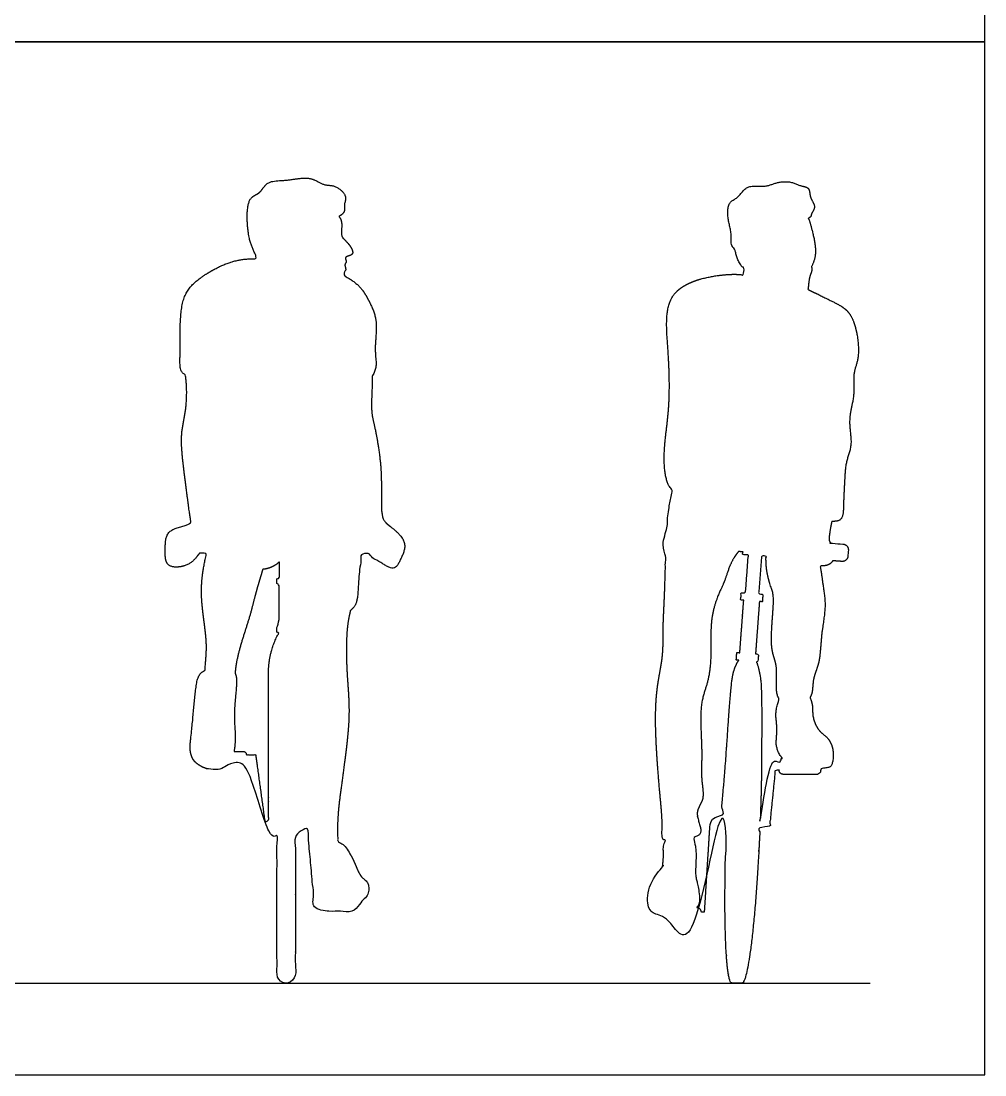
# Model space of a CAD drawing. Header units: millimetres. Extents: x 122.9 to 141.7, y 0.8 to 10.9.
# Drawn here: x 134.174 to 136.308, y 0.799 to 3.131 of the extents above; entities that cross this region are included whole.
import ezdxf

# ---------------------------------------------------------------- set-up
doc = ezdxf.new("R2010")
doc.units = ezdxf.units.MM
for name, color, linetype, true_color in [('AG-DIAGRAM', 7, 'Continuous', 0xfecc66), ('AG-OUTLINE', 7, 'Continuous', 0x8000ff), ('X-VPRT', 6, 'Continuous', 0xff00ff)]:
    doc.layers.add(name, color=color, linetype=linetype, true_color=true_color)

msp = doc.modelspace()

# ---------------------------------------------------------------- linework, layer by layer
at = {"layer": 'AG-DIAGRAM'}
msp.add_lwpolyline([(132.2946106069265, 1.002438370297867), (136.0538106069265, 1.002438370297867)], dxfattribs=at)
at = {"layer": 'AG-OUTLINE'}
for points, weights, knots in [([(134.8776055131289, 2.69869189795393), (134.8827191877718, 2.701127809680351), (134.8931921410025, 2.709747927299762), (134.8875517000493, 2.724860196189532), (134.8983097281146, 2.74352749420378), (134.8695371958933, 2.769929203984818), (134.8448580670706, 2.765290026416017), (134.8137958755397, 2.789555758372846), (134.7640433738885, 2.776467100298734), (134.717138654478, 2.779234701837872), (134.7043476625542, 2.747727672931133), (134.6714977312122, 2.742380706869607), (134.6752796623493, 2.658947286582079), (134.6850099679556, 2.631248978315798), (134.6936909946246, 2.612945571771102), (134.6956999307873, 2.605272312026691), (134.6867757226929, 2.605483489472036), (134.664332238075, 2.604356119319555), (134.6251791422784, 2.595736325602429), (134.5630123411793, 2.560754792279295), (134.5231609798453, 2.514954136733641), (134.5280307518536, 2.406462237273304), (134.5240817243352, 2.355509323270942), (134.534857132151, 2.350014677760082), (134.5383310769551, 2.347668258648909), (134.5385957752287, 2.342915912273163), (134.5418581584669, 2.319949679182575), (134.54010017711, 2.26567481032941), (134.5244649762748, 2.212661607553737), (134.5379913651443, 2.113833597212894), (134.5477192125584, 2.034079273327484), (134.552537531476, 2.014926602681292), (134.4938603127003, 2.009616971834246), (134.4934569980203, 1.963926093818217), (134.4923507256842, 1.916887341741085), (134.5504377489559, 1.925230503113935), (134.5624166622629, 1.945468527721848), (134.5695469893629, 1.953589039046773), (134.5746224986037, 1.953589039046776), (134.5796980078444, 1.953589039046778), (134.5847735170851, 1.953589039046781), (134.5779630949131, 1.923595276496979), (134.5672238928341, 1.86421708642549), (134.5880713012357, 1.759341936017899), (134.5829343815108, 1.719101150894564), (134.5814026999902, 1.69713760019228), (134.5812451422573, 1.69436656788312), (134.5711044783621, 1.690939454198961), (134.5647802729805, 1.68024816356913), (134.5597647792443, 1.644337228418121), (134.5576081169378, 1.624576183097594), (134.5539969614477, 1.581442936966494), (134.5517901442038, 1.559575384276774), (134.5465740307182, 1.515238419648991), (134.5505362707698, 1.499539924254765), (134.5716013444617, 1.481082907305643), (134.5834880646164, 1.475916948757384), (134.6099698715435, 1.473710131513468), (134.6208534929509, 1.476819737629896), (134.6305645179753, 1.485159794415491), (134.6316911077324, 1.486246945459374), (134.6327596015739, 1.487403811616361), (134.6437774680398, 1.487403811520819), (134.654795334454, 1.487403811473047), (134.6658132008165, 1.487403811473047), (134.6699663267219, 1.487403811473049), (134.6729030302127, 1.490340514963868), (134.6729030302127, 1.494493640869253), (134.6754685367067, 1.494493640869253), (134.6780340432007, 1.494493640869253), (134.6805995496947, 1.494493640869252), (134.6874107140278, 1.445081739616571), (134.6942218783608, 1.39566983836389), (134.7010330426939, 1.346257937111209), (134.7080057151352, 1.346257937111209), (134.7149783875766, 1.346257937111209), (134.7219510600179, 1.346257937111209), (134.7219510600179, 1.343833126861707), (134.7219510600179, 1.341408316612205), (134.7219510600179, 1.338983506362704), (134.7282094410024, 1.338983506362704), (134.7344678219868, 1.338983506362704), (134.7407262029713, 1.338983506362704), (134.7407262029713, 1.233583105181549), (134.7407262029713, 1.128182704000393), (134.7407262029713, 1.022782302819237), (134.7407262029713, 1.010865103060221), (134.7491529357336, 1.002438370297866), (134.7610701354926, 1.002438370297867), (134.7729873352517, 1.002438370297866), (134.781414068014, 1.010865103060221), (134.781414068014, 1.022782302819237), (134.781414068014, 1.128182704000393), (134.781414068014, 1.233583105181549), (134.781414068014, 1.338983506362704), (134.7880464456833, 1.338983506362704), (134.7946788233527, 1.338983506362704), (134.8013112010219, 1.338983506362704), (134.8013112010219, 1.341571210069824), (134.8013112010219, 1.344158913776943), (134.8013112010219, 1.346746617484063), (134.8036290990516, 1.346746617484063), (134.8059469970813, 1.346746617484063), (134.8082648951109, 1.346746617484063), (134.8135899872258, 1.287303728759033), (134.8189150793408, 1.227860840034004), (134.8242401714558, 1.168417951308974), (134.8310864556766, 1.168417951308974), (134.8379327398974, 1.168417951308974), (134.8447790241182, 1.168417951308974), (134.8447790241182, 1.164264825403589), (134.847715727609, 1.161328121912769), (134.8518688535144, 1.161328121912769), (134.8732193424292, 1.161328121912769), (134.894569831344, 1.161328121912769), (134.9159203202588, 1.161328121912769), (134.9200734461642, 1.161328121912769), (134.923010149655, 1.164264825403589), (134.923010149655, 1.168417951308975), (134.923010149655, 1.172862267064964), (134.923010149655, 1.177306582820954), (134.923010149655, 1.181750898576944), (134.923010149655, 1.182316876038288), (134.9229426811448, 1.182887091009398), (134.9228030093868, 1.183452154358822), (134.9256694435671, 1.184347389432834), (134.9282100917747, 1.185416988830316), (134.9377475748644, 1.19077365741493), (134.9420107445401, 1.196541475211531), (134.9444181815335, 1.211387336670607), (134.9441172519093, 1.217405929154016), (134.9405060964193, 1.226634437628577), (134.937145715616, 1.230496367805432), (134.9273153478931, 1.236715580038288), (134.9219487695954, 1.245442539139231), (134.9103128241275, 1.274131163310149), (134.9034614120052, 1.287285379227593), (134.8899738734679, 1.307750764779492), (134.8831356621249, 1.313250131673716), (134.8750619264659, 1.315747599659622), (134.8750151454649, 1.33936840720012), (134.8722342664477, 1.382460259065128), (134.9069947814293, 1.580976290237128), (134.8940735334542, 1.680633815488202), (134.8931219829631, 1.786718293094896), (134.901963692516, 1.8204104673688), (134.9029332682177, 1.82625066999429), (134.9077709536416, 1.831042750429982), (134.9207415248634, 1.841133136443379), (134.9199634640922, 1.900977050359972), (134.9281342772493, 1.945786185581656), (134.9274783470968, 1.951287632953088), (134.9274417877906, 1.953589039046781), (134.9322800274605, 1.953589039046781), (134.9371182671304, 1.953589039046781), (134.9419565068003, 1.953589039046781), (134.943127726372, 1.951994099082116), (134.9503461219412, 1.943208196893772), (134.9681542960698, 1.935791678280027), (135.0010253059144, 1.911911482018729), (135.0147016353351, 1.940902785107604), (135.0323902409262, 1.977891024802071), (134.9945167491924, 2.011588052148456), (134.9726779273063, 2.025737049854336), (134.9710461723992, 2.072035201360296), (134.9734424712646, 2.147360548516674), (134.9570223964567, 2.236122993217019), (134.9478566666754, 2.268916862388092), (134.9517759362773, 2.321460946844461), (134.9514688154193, 2.341085378634949), (134.9511792535647, 2.344157695790255), (134.9550729232293, 2.351136714702623), (134.9631391062015, 2.36716548448415), (134.9549994650912, 2.405415862972445), (134.9653108097732, 2.467003694673236), (134.9455679188003, 2.510039730736989), (134.9265115981781, 2.545349536677633), (134.898561779016, 2.562657978262277), (134.8896316196744, 2.567461019142132), (134.8892449906348, 2.570174334761296), (134.888672756163, 2.576521111498659), (134.8953507660445, 2.579477618326796), (134.888819247238, 2.592864594759179), (134.8960209511295, 2.597287089679377), (134.8907196359602, 2.606361198917892), (134.8954805660321, 2.61088409781082), (134.9155508794224, 2.614430605120214), (134.8962644688865, 2.644021852712517), (134.8791482527134, 2.654163919249608), (134.8871245073439, 2.684201317306131), (134.8799755095514, 2.696241383231795), (134.8776055131292, 2.698691897953625)], [1, 1, 1, 1, 1, 1, 1, 1, 1, 1, 1, 1, 1, 1, 1, 1, 1, 1, 1, 1, 1, 1, 1, 1, 1, 1, 1, 1, 1, 1, 1, 1, 1, 1, 1, 1, 1, 1, 1, 1, 1, 1, 1, 1, 1, 1, 1, 1, 1, 1, 1, 1, 1, 1, 1, 1, 1, 1, 1, 1, 1, 1, 1, 1, 1, 0.8047378541243471, 0.8047378541243471, 1, 1, 1, 1, 1, 1, 1, 1, 1, 1, 1, 1, 1, 1, 1, 1, 1, 1, 1, 0.8047378541243649, 0.8047378541243649, 1, 0.8047378541243649, 0.8047378541243649, 1, 1, 1, 1, 1, 1, 1, 1, 1, 1, 1, 1, 1, 1, 1, 1, 1, 1, 1, 0.8047378541243649, 0.8047378541243649, 1, 1, 1, 1, 0.8047378541243649, 0.8047378541243649, 1, 1, 1, 1, 0.967991936049231, 0.9412307475401004, 0.9197164344726083, 0.9197164344726083, 0.9197164344726083, 0.9197164344726083, 0.9197164344726083, 0.9197164344726083, 0.9197164344726083, 0.9197164344726083, 0.9197164344726083, 0.9197164344726083, 0.9197164344726083, 0.9197164344726083, 0.9197164344726083, 0.9197164344726083, 0.9197164344726083, 0.9197164344726083, 0.9197164344726083, 0.9197164344726083, 0.9197164344726083, 0.9197164344726083, 0.9197164344726083, 0.9197164344726083, 0.9197164344726083, 0.9197164344726083, 0.9197164344726083, 0.9197164344726083, 0.9197164344726083, 0.9197164344726083, 0.9197164344726083, 0.9197164344726083, 0.9197164344726083, 0.9197164344726083, 0.9197164344726083, 0.9197164344726083, 0.9197164344726083, 0.9197164344726083, 0.9197164344726083, 0.9197164344726083, 0.9197164344726083, 0.9197164344726083, 0.9197164344726083, 0.9197164344726083, 0.9197164344726083, 0.9197164344726083, 0.9197164344726083, 0.9197164344726083, 0.9197164344726083, 0.9197164344726083, 0.9197164344726083, 0.9197164344726083, 0.9197164344726083, 0.9197164344726083, 0.9197164344726083, 0.9197164344726083, 0.9197164344726083, 0.9197164344726083, 0.9197164344726083, 0.9197164344726083, 0.9197164344726083, 0.9197164344726083, 0.9197164344726083, 0.9197164344726083, 0.9197164344726083, 0.9197164344726083, 0.9197164344726083, 0.9197164344726083, 0.9197164344726083, 0.9197164344726083], [-5.245962440361672, -5.245962440361672, -5.245962440361672, -5.245962440361672, -5.009847743642446, -4.796186137760145, -4.552828559249093, -4.227652333388526, -3.947782765045654, -3.610712640880271, -3.201152798664337, -2.824347185746536, -2.523287764054242, -2.233169464464634, -1.739425730440255, -1.400630190563811, -1.146815413164781, -1.146815413164781, -1.146815413164781, -0.8956052197804563, -0.5167511804173865, -0.04056426218107401, 0.3965224111278092, 0.9936215830902222, 1.38579116504365, 1.588919565191382, 1.588919565191382, 1.588919565191382, 1.728286029678116, 2.185258156242925, 2.612773457640102, 3.194014632487873, 3.706145800181364, 3.907082820729725, 4.293604498685535, 4.660886389395715, 5.009630364521189, 5.393864178581318, 5.696395450348319, 5.696395450348319, 5.696395450348319, 5.744680780599256, 5.744680780599256, 5.744680780599256, 6.294888662130399, 6.877429152495058, 7.308028452268501, 7.370043584986551, 7.370043584986551, 7.370043584986551, 7.52314579946966, 7.52314579946966, 7.67624801395277, 7.67624801395277, 7.829350228435879, 7.829350228435879, 7.982452442918988, 7.982452442918988, 8.135554657402098, 8.135554657402098, 8.288656871885207, 8.288656871885207, 8.30992954149157, 8.30992954149157, 8.30992954149157, 8.411277437058981, 8.411277437058981, 8.411277437058981, 8.447815094451245, 8.447815094451245, 8.447815094451245, 8.473066142620386, 8.473066142620386, 8.473066142620386, 8.494132962142174, 8.494132962142174, 8.494132962142174, 8.532947157131973, 8.532947157131973, 8.532947157131973, 8.55681339974518, 8.55681339974518, 8.55681339974518, 8.604900189684365, 8.604900189684365, 8.604900189684365, 9.60599047280488, 9.60599047280488, 9.60599047280488, 9.710833564921455, 9.710833564921455, 9.710833564921455, 9.81567665703803, 9.81567665703803, 9.81567665703803, 10.81676694015854, 10.81676694015854, 10.81676694015854, 10.86772736467947, 10.86772736467947, 10.86772736467947, 10.89319688935585, 10.89319688935585, 10.89319688935585, 10.91601084634058, 10.91601084634058, 10.91601084634058, 11.48042306050637, 11.48042306050637, 11.48042306050637, 11.50148988002816, 11.50148988002816, 11.50148988002816, 11.53802753742042, 11.53802753742042, 11.53802753742042, 11.73442011014325, 11.73442011014325, 11.73442011014325, 11.77095776753552, 11.77095776753552, 11.77095776753552, 11.79215629189529, 11.79215629189529, 11.79215629189529, 11.7981456743697, 11.7981456743697, 11.7981456743697, 11.8382327200501, 11.8382327200501, 11.97076567496099, 11.97076567496099, 12.10329862987189, 12.10329862987189, 12.23583158478278, 12.23583158478278, 12.36836453969368, 12.36836453969368, 12.50089749460457, 12.50089749460457, 12.59507056382168, 12.59507056382168, 12.59507056382168, 13.06222792856845, 13.85728582071382, 14.4671412546802, 15.08884178621311, 15.2416929439493, 15.2416929439493, 15.2416929439493, 15.50057738256483, 15.94455514560081, 16.32848419559634, 16.47899829031866, 16.47899829031866, 16.47899829031866, 16.52502638113935, 16.52502638113935, 16.52502638113935, 16.58703134934799, 16.89006268009177, 17.21670503658586, 17.49987124138515, 17.8508404809756, 18.2329599171285, 18.51732962290702, 18.88204501532445, 19.39659793156127, 19.93343980297923, 20.27875993621844, 20.73127067670842, 20.82783380177418, 20.82783380177418, 20.82783380177418, 21.10829507515612, 21.46163303070823, 21.91063837838669, 22.29821890889034, 22.70979187195753, 22.90485614241143, 22.90485614241143, 22.90485614241143, 22.9986077078935, 23.15092495916985, 23.34736477738822, 23.49131167962763, 23.65539419976658, 23.78860068226156, 24.00203956403031, 24.30075741542266, 24.55402050957948, 24.88110294492639, 24.99853725916747, 24.99853725916747, 24.99853725916747, 24.99853725916747]), ([(135.9688545901058, 2.024074215101137), (135.9756155627073, 2.023822333518063), (135.994867135961, 2.024264836136167), (135.9943877040666, 2.065947391633533), (135.9973081301979, 2.114036824485823), (135.9993149868492, 2.1578941740853), (136.0163918133923, 2.19470260414264), (136.002823587721, 2.249750843369582), (136.0215348302268, 2.302363087675216), (136.0138545102123, 2.353684037346609), (136.0338009144087, 2.387410568897391), (136.0198148425677, 2.483856807492551), (135.9795064820164, 2.506160402748275), (135.9370678228091, 2.527118202990644), (135.9229924261121, 2.533751517118064), (135.9159944181564, 2.537013732600618), (135.9173642534352, 2.543243121112293), (135.9175448166065, 2.564547813133463), (135.9262469642464, 2.579143036434564), (135.9245482058019, 2.585670142244156), (135.9237114407784, 2.587082365882766), (135.928604652265, 2.597025810457211), (135.9382077431769, 2.622243142436576), (135.9229114361393, 2.676227229542782), (135.9188779645218, 2.691410755312121), (135.9165593236797, 2.69419969796703), (135.9190568141667, 2.69517189908041), (135.9238214673113, 2.69921402537682), (135.9226501796645, 2.704054188151078), (135.9360685938632, 2.720712202624594), (135.918730284834, 2.73936422503509), (135.9211472451612, 2.763779938453116), (135.8989048495635, 2.765429759726762), (135.8808112527973, 2.776372924950543), (135.8474034829917, 2.775813749929122), (135.8215664198014, 2.761876011729973), (135.7798753149833, 2.771125257965526), (135.7623241702734, 2.738134795214064), (135.739584513315, 2.732386744168025), (135.7365064662323, 2.696613126277378), (135.7482135350688, 2.662189142032925), (135.7443271672427, 2.634914478268095), (135.7518166132827, 2.627691475854713), (135.754949398663, 2.624649599055328), (135.7555068311158, 2.619813311789304), (135.7600736142058, 2.602842031868597), (135.7679958855731, 2.58816543433152), (135.7743672073408, 2.584089096630548), (135.7747251307782, 2.578809742164101), (135.7750191103547, 2.57419099055993), (135.7752587243271, 2.570140311357533), (135.7663995822481, 2.569908369950238), (135.7550070784815, 2.571636339891314), (135.6923051237463, 2.567934574857574), (135.5943764743814, 2.532212206104441), (135.6081235421421, 2.400781623072085), (135.6116850677399, 2.274594865550975), (135.5934525634904, 2.173956238584652), (135.6012074163064, 2.110657619521888), (135.6127796888272, 2.096154862163167), (135.6153979775107, 2.093558993959574), (135.6134487729161, 2.077389076525876), (135.6071766091775, 2.055876978507025), (135.604036603642, 2.01638923727144), (135.6031789963082, 2.00122763059411), (135.5988593444365, 1.999180606696623), (135.5963205164955, 1.995266992894527), (135.5959832686335, 1.990738944393974), (135.5956558733135, 1.986343180760138), (135.5953284779936, 1.981947417126303), (135.5950010826736, 1.977551653492467), (135.5946281567267, 1.972544574233964), (135.5969853447357, 1.967971519404666), (135.6016169499958, 1.965477658494252), (135.6006061102809, 1.935641464789138), (135.5993763221877, 1.860410947612977), (135.5945024550535, 1.79496833172511), (135.5967719028452, 1.726789933304094), (135.5804672195512, 1.65791141584559), (135.5766082993014, 1.564788699442093), (135.5875294232973, 1.425219626126186), (135.5951653206944, 1.353365641268252), (135.5913265072376, 1.321534749414469), (135.5991330488283, 1.31827362330089), (135.6009866215787, 1.317925683890614), (135.5968789744447, 1.310845985359145), (135.5951707184339, 1.303819045298939), (135.5965529886587, 1.28987068212105), (135.5962388363349, 1.279880638223373), (135.5935999568148, 1.253868825810554), (135.5893589004431, 1.243784536215729), (135.5750335544766, 1.229459190249248), (135.5689389993944, 1.222610669589834), (135.558886125032, 1.20954193291866), (135.5575981005043, 1.199426228091452), (135.562498876756, 1.172032145453797), (135.5643523754665, 1.163801354569547), (135.5668655940572, 1.158272273670204), (135.5732114709984, 1.155947546473889), (135.5852262650209, 1.153967085920744), (135.585807286717, 1.153877351239373), (135.586389680674, 1.153793428486819), (135.5863761222909, 1.15053941652839), (135.5863625639077, 1.147285404569961), (135.5863490055246, 1.144031392611532), (135.5863383044969, 1.141463145967879), (135.5873114402887, 1.13908638092577), (135.5891202001172, 1.13726308906292), (135.5909289599458, 1.13543979720007), (135.5932978618799, 1.134447673739345), (135.5958661119271, 1.134437823367357), (135.6203217100758, 1.134344025359168), (135.6447773082245, 1.13425022735098), (135.6692329063731, 1.134156429342792), (135.6748279009098, 1.134134970070351), (135.6787999861133, 1.138075396887505), (135.6788232985597, 1.143670384009512), (135.6788233697091, 1.143687459861545), (135.6788234408585, 1.143704535713578), (135.6788235120079, 1.143721611565611), (135.6868199129929, 1.143721611565611), (135.694816313978, 1.143721611565611), (135.7028127149631, 1.143721611565611), (135.7070851865672, 1.212013028780824), (135.7113576581712, 1.280304445996036), (135.7156301297753, 1.348595863211248), (135.7223632425123, 1.348595863211248), (135.7290963552493, 1.348595863211248), (135.7358294679864, 1.348595863211246), (135.7277419243817, 1.14580085453506), (135.7326167863771, 1.003048730273982), (135.747584484359, 1.002439947771195), (135.7476103351284, 1.002438896340568), (135.747732238784, 1.002438370297834), (135.7479503144738, 1.002438370297866), (135.7553942104934, 1.002438370297867), (135.762742040606, 1.002438370297867), (135.7699938048117, 1.002438370297868), (135.7850007714983, 1.002438340145692), (135.8014405325683, 1.14496679338328), (135.8097952262517, 1.34772939465894), (135.8168263774002, 1.34772939465894), (135.8238575285487, 1.347729394658939), (135.8308886796972, 1.347729394658939), (135.8351611513012, 1.389781599336913), (135.8394336229053, 1.431833804014886), (135.8437060945093, 1.47388600869286), (135.8464734826734, 1.47388600869286), (135.8492408708374, 1.47388600869286), (135.8520082590015, 1.47388600869286), (135.8520081878521, 1.473868932840827), (135.8520081167028, 1.473851856988793), (135.8520080455534, 1.473834781136759), (135.8519973445257, 1.471266534493108), (135.8529704803175, 1.468889769450998), (135.8547792401461, 1.467066477588148), (135.8565879999746, 1.465243185725298), (135.8589569019087, 1.464251062264573), (135.8615251519559, 1.464241211892584), (135.8859807501046, 1.464147413884396), (135.9104363482533, 1.464053615876208), (135.934891946402, 1.46395981786802), (135.9404869409386, 1.46393835859558), (135.9444590261421, 1.467878785412735), (135.9444823385885, 1.473473772534742), (135.9444874769879, 1.474706988380532), (135.9444926153872, 1.475940204226323), (135.9444977537865, 1.477173420072315), (135.9547833124161, 1.477985296394077), (135.9614114347594, 1.479113833866103), (135.9681481788743, 1.482391168840947), (135.9705655810062, 1.488676414383741), (135.9727030734174, 1.510153123849803), (135.9716088808736, 1.520077195759477), (135.9650946182867, 1.538296773932108), (135.959369192185, 1.545879782724628), (135.9429817503649, 1.557992239722076), (135.9367473974986, 1.565906050911585), (135.9281974278533, 1.585448838672173), (135.9261871671332, 1.595296571567156), (135.9266960938977, 1.615144715386502), (135.92473216524, 1.624988454271398), (135.9205498445423, 1.634751860131514), (135.9214163616673, 1.635876484064954), (135.9271516519843, 1.645219122849257), (135.9251518137739, 1.676203524436737), (135.943443329966, 1.711043178443648), (135.9442843693967, 1.772329452258097), (135.957047281729, 1.83430972874154), (135.9495837152492, 1.879327270255633), (135.945812162076, 1.910107182810127), (135.9431387808101, 1.925135953707849), (135.9520145612793, 1.925428792336204), (135.9623862873038, 1.926570452375541), (135.9692872860006, 1.933946041719537), (135.9710124274559, 1.936865182681673), (135.977641965318, 1.936371416444354), (135.9842715031801, 1.935877650207059), (135.9909010410423, 1.935383883969792), (135.9982885619094, 1.934833663357567), (136.0039013927367, 1.939668364732791), (136.0044516133489, 1.947055885599882), (136.0047790086689, 1.951451649233718), (136.0051064039888, 1.955847412867554), (136.0054337993087, 1.960243176501389), (136.005984019921, 1.967630697368481), (136.0011493185457, 1.973243528195813), (135.9937617976786, 1.97379374880804), (135.9846089444611, 1.974475450909678), (135.9754560912434, 1.975157153011317), (135.9663032380258, 1.975838855112906), (135.9654074974974, 1.977517715498216), (135.9632054249995, 1.981463829375511), (135.961878636256, 1.984597940582128), (135.965645753934, 2.008981014890015), (135.9683736471914, 2.021662844739877), (135.9688545901056, 2.024074215100126)], [1, 1, 1, 1, 1, 1, 1, 1, 1, 1, 1, 1, 1, 1, 1, 1, 1, 1, 1, 1, 1, 1, 1, 1, 1, 1, 1, 1, 1, 1, 1, 1, 1, 1, 1, 1, 1, 1, 1, 1, 1, 1, 1, 1, 1, 1, 1, 1, 1, 1, 1, 1, 1, 1, 1, 1, 1, 1, 1, 1, 1, 1, 1, 1, 1, 0.9514247186258389, 1.001618566386799, 1.150581543282882, 1.150581543282882, 1.150581543282882, 1.150581543282882, 0.9880851439255903, 0.9431196341983779, 1.015685014101245, 1.015685014101245, 1.015685014101245, 1.015685014101245, 1.015685014101245, 1.015685014101245, 1.015685014101245, 1.015685014101245, 1.015685014101245, 1.015685014101245, 1.015685014101245, 1.015685014101245, 1.015685014101245, 1.015685014101245, 1.015685014101245, 1.015685014101245, 1.015685014101245, 1.015685014101245, 1.015685014101245, 1.015685014101245, 1.015685014101245, 1.015685014101245, 1.015685014101245, 1.015685014101245, 1.015685014101245, 1.015685014101245, 1.015685014101245, 1.015685014101245, 1.015685014101245, 1.015685014101245, 1.015685014101245, 1.015685014101245, 0.9641206097950021, 0.9641206097950021, 1.015685014101245, 0.9641206097950021, 0.9641206097950021, 1.015685014101245, 1.015685014101245, 1.015685014101245, 1.015685014101245, 0.8174394660123605, 0.8174394660123605, 1.015685014101245, 1.015685014101245, 1.015685014101245, 1.015685014101245, 1.015685014101245, 1.015685014101245, 1.015685014101245, 1.015685014101245, 1.015685014101245, 1.015685014101245, 1.015685014101245, 1.015685014101245, 1.015685014101245, 0.8209757630887804, 0.8224686818128619, 1.020163770273489, 1.019740434848561, 1.019317999089554, 1.018896462996469, 1.018896462996469, 1.018896462996469, 1.018896462996469, 0.8219697480254196, 0.821388488560342, 1.017152684601236, 1.017152684601236, 1.017152684601236, 1.017152684601236, 1.017152684601236, 1.017152684601236, 1.017152684601236, 1.017152684601236, 1.017152684601236, 1.017152684601236, 1.017152684601236, 1.017152684601236, 1.017152684601236, 0.9655137694436863, 0.9655137694436863, 1.017152684601236, 0.9655137694436863, 0.9655137694436863, 1.017152684601236, 1.017152684601236, 1.017152684601236, 1.017152684601236, 0.8186206705916724, 0.8186206705916724, 1.017152684601236, 1.017152684601236, 1.017152684601236, 1.017152684601236, 1.017152684601236, 1.017152684601236, 1.017152684601236, 1.017152684601236, 1.017152684601236, 1.017152684601236, 1.017152684601236, 1.017152684601236, 1.017152684601236, 1.017152684601236, 1.017152684601236, 1.017152684601236, 1.017152684601236, 1.017152684601236, 1.017152684601236, 1.017152684601236, 1.017152684601236, 1.017152684601236, 1.017152684601236, 1.017152684601236, 1.017152684601236, 1.017152684601236, 1.017152684601236, 1.017152684601236, 1.017152684601236, 1.017152684601236, 1.017152684601236, 1.017152684601236, 1.017152684601236, 1.017152684601236, 1.017152684601236, 0.8185412687228553, 0.8185412687228553, 1.017152684601236, 1.017152684601236, 1.017152684601236, 1.017152684601236, 0.8185412687228582, 0.8185412687228582, 1.017152684601236, 1.017152684601236, 1.017152684601236, 1.017152684601236, 1.017152684601236, 1.017152684601236, 1.017152684601236, 1.017152684601236, 1.017152684601236, 1.017152684601236], [0, 0, 0, 0, 0.2641070846532479, 0.6109661346905328, 1.03158205742985, 1.416308167985957, 1.780544741736308, 2.210641423134994, 2.649666275387594, 3.05460168832315, 3.420706497869002, 3.973236965343932, 4.367387590305738, 4.763074785907012, 5.045213212109742, 5.045213212109742, 5.045213212109742, 5.350158293209087, 5.607104963508415, 5.694244303818833, 5.694244303818833, 5.694244303818833, 6.001975434578068, 6.466726701669881, 6.631902068137042, 6.631902068137042, 6.631902068137042, 6.798126862003627, 6.922212672250443, 7.165002621916789, 7.445695512233122, 7.709515984373761, 7.955023281078447, 8.22775147874785, 8.555680469351937, 8.875023350867433, 9.232699581005777, 9.564982299541075, 9.82776838703162, 10.15460317953666, 10.51829724229137, 10.81317954250376, 11.02535615283369, 11.02535615283369, 11.02535615283369, 11.16863450432227, 11.47544564007777, 11.47544564007777, 11.47544564007777, 11.50704691399196, 11.50704691399196, 11.50704691399196, 11.68952917193719, 12.1545067274138, 12.71193135739165, 13.3446020550978, 14.0187483564486, 14.61847345733813, 15.09658596337719, 15.22129246117902, 15.22129246117902, 15.22129246117902, 15.60504554402072, 15.81553424646505, 15.81553424646505, 15.81553424646505, 15.86079813858933, 15.86079813858933, 15.86079813858933, 15.86651838409545, 15.86651838409545, 15.86651838409545, 15.91589454214729, 15.91589454214729, 15.91589454214729, 16.3007801492061, 16.84858932090712, 17.31838020915355, 17.80258926957896, 18.37441980015619, 19.07427815037607, 19.583166922932, 19.89252805679348, 19.96896192141401, 19.96896192141401, 19.96896192141401, 20.07091616374333, 20.07091616374333, 20.17287040607265, 20.17287040607265, 20.27482464840197, 20.27482464840197, 20.37677889073129, 20.37677889073129, 20.47873313306061, 20.47873313306061, 20.58068737538992, 20.58068737538992, 20.68264161771924, 20.68264161771924, 20.68780969570242, 20.68780969570242, 20.68780969570242, 20.72135816117659, 20.72135816117659, 20.72135816117659, 20.74715031135538, 20.74715031135538, 20.74715031135538, 20.77294246153417, 20.77294246153417, 20.77294246153417, 21.00503350086283, 21.00503350086283, 21.00503350086283, 21.05659605153952, 21.05659605153952, 21.05659605153952, 21.05677210148638, 21.05677210148638, 21.05677210148638, 21.10886542811543, 21.10886542811543, 21.10886542811543, 21.13570140489812, 21.13570140489812, 21.13570140489812, 21.21427225719327, 21.21427225719327, 21.21427225719327, 23.08470524482564, 23.08470524482564, 23.08470524482564, 23.08871050641198, 23.08871050641198, 23.08871050641198, 23.16373450752104, 23.16373450752104, 23.16373450752104, 25.03485041334465, 25.03485041334465, 25.03485041334465, 25.04829152957953, 25.04829152957953, 25.04829152957953, 25.72613269425353, 25.72613269425353, 25.72613269425353, 25.75007692621937, 25.75007692621937, 25.75007692621937, 25.75025297616624, 25.75025297616624, 25.75025297616624, 25.77604512634503, 25.77604512634503, 25.77604512634503, 25.80183727652382, 25.80183727652382, 25.80183727652382, 26.03392831585248, 26.03392831585248, 26.03392831585248, 26.08549086652917, 26.08549086652917, 26.08549086652917, 26.09820517113323, 26.09820517113323, 26.09820517113323, 26.18776036333345, 26.18776036333345, 26.30129307825548, 26.30129307825548, 26.41482579317752, 26.41482579317752, 26.52835850809956, 26.52835850809956, 26.64189122302161, 26.64189122302161, 26.75542393794364, 26.75542393794364, 26.86895665286568, 26.86895665286568, 26.86895665286568, 26.92191640765377, 27.27215497359195, 27.63928959489398, 28.09651707014787, 28.56421245809917, 28.95773717445098, 29.35444333282365, 29.35444333282365, 29.35444333282365, 29.61738134524202, 29.74651676335359, 29.74651676335359, 29.74651676335359, 29.95748325099, 29.95748325099, 29.95748325099, 30.02574996727858, 30.02574996727858, 30.02574996727858, 30.03147021278469, 30.03147021278469, 30.03147021278469, 30.09973692907327, 30.09973692907327, 30.09973692907327, 30.10325931241664, 30.10325931241664, 30.10325931241664, 30.17759686426512, 30.30966392445421, 30.63928134853496, 30.72472333321492, 30.72472333321492, 30.72472333321492, 30.72472333321492]), ([(135.765185332555, 1.733424114066095), (135.7629899376909, 1.733587626498474), (135.7607945428267, 1.733751138930853), (135.7585991479626, 1.733914651363232), (135.7581839978238, 1.728340650235316), (135.7577688476851, 1.7227666491074), (135.7573536975463, 1.717192647979485), (135.7592334044425, 1.717052647903976), (135.7611131113386, 1.716912647828468), (135.7629928182348, 1.716772647752959), (135.7549715403948, 1.704911047639486), (135.749836158587, 1.689710814817998), (135.7453371870359, 1.652633083758988), (135.7420793110851, 1.611948418611604), (135.733546778833, 1.486287489081078), (135.7302889028822, 1.444672002233468), (135.7257899313311, 1.403870984373556), (135.7255572259061, 1.386534430206844), (135.7276424914883, 1.36985230554902), (135.7282048229354, 1.367505444577108), (135.7290282951727, 1.365221247887642), (135.7193563180313, 1.365221247887642), (135.7096843408898, 1.36522124788764), (135.7000123637483, 1.365221247887639), (135.6957398921443, 1.296929830672427), (135.6914674205402, 1.228638413457215), (135.6871949489362, 1.160346996242003), (135.6844275607721, 1.160346996242003), (135.6816601726081, 1.160346996242003), (135.678892784444, 1.160346996242002), (135.6788928555934, 1.160364072094035), (135.6788929267427, 1.160381147946068), (135.6788929978921, 1.160398223798101), (135.678915470977, 1.165791764175769), (135.6752070342405, 1.169708175925799), (135.6698202880987, 1.169979745545398), (135.6712715542426, 1.171297121514634), (135.6724420637436, 1.172745692138744), (135.6764105093754, 1.179791707852307), (135.6770073987907, 1.188964955708036), (135.6732375709047, 1.214725446261794), (135.6713526569618, 1.224307092138497), (135.6675828290759, 1.23687318509155), (135.6669545244282, 1.246517661433018), (135.6682111337235, 1.272529473845837), (135.6684310403502, 1.283242068088315), (135.6680540575616, 1.300080632645406), (135.6662620295287, 1.311187353978941), (135.6628664648573, 1.324981514367465), (135.6659332244087, 1.325736426598136), (135.6757196266716, 1.329005135194621), (135.6831206630263, 1.342028012397164), (135.6632003384031, 1.38148086009154), (135.6888635690208, 1.407359375389907), (135.6781491695431, 1.455386016914957), (135.683312927694, 1.515145866996839), (135.6740911986182, 1.618632310922753), (135.6964841914583, 1.668398864245695), (135.7031959842351, 1.731354015102937), (135.6981347363756, 1.811199619825878), (135.7209123542071, 1.870806613877085), (135.7342907516723, 1.895287574072885), (135.7449043990329, 1.937377072483548), (135.7625131694697, 1.957255700936817), (135.7657457550853, 1.957014938809919), (135.7689783407008, 1.956774176683021), (135.7722109263164, 1.956533414556123), (135.772062674833, 1.954542920374153), (135.7719144233496, 1.952552426192183), (135.7717661718661, 1.950561932010213), (135.7758766026309, 1.950255788207361), (135.7799870333956, 1.949949644404509), (135.7840974641604, 1.949643500601657), (135.7820165385424, 1.921704013994948), (135.7799356129243, 1.893764527388238), (135.7778546873063, 1.865825040781529), (135.7747284001391, 1.866057885827934), (135.771602112972, 1.866290730874339), (135.7684758258048, 1.866523575920744), (135.768060675666, 1.860949574792829), (135.7676455255273, 1.855375573664914), (135.7672303753885, 1.849801572536999), (135.7694257702526, 1.84963806010462), (135.7716211651168, 1.849474547672242), (135.7738165599809, 1.849311035239863), (135.7709394841723, 1.810682061515273), (135.7680624083637, 1.772053087790683), (135.765185332555, 1.733424114066094)], [1, 1, 1, 1, 1, 1, 1, 1, 1, 1, 1, 1, 1, 1, 1, 1, 1, 1, 1, 1, 1, 1, 1, 1, 1, 1, 1, 1, 1, 1, 1, 1, 1, 0.8155017363553347, 0.8155017363553347, 1, 1, 1, 1, 1, 1, 1, 1, 1, 1, 1, 1, 1, 1, 1, 1, 1, 1, 1, 1, 1, 1, 1, 1, 1, 1, 1, 1, 1, 1, 1, 1, 1, 1, 1, 1, 1, 1, 1, 1, 1, 1, 1, 1, 1, 1, 1, 1, 1, 1, 1, 1, 1], [0.2809785853745299, 0.2809785853745299, 0.2809785853745299, 0.2809785853745299, 0.2974425841052564, 0.2974425841052564, 0.2974425841052564, 0.3550685257480067, 0.3550685257480067, 0.3550685257480067, 0.3691650750558768, 0.3691650750558768, 0.3691650750558768, 0.6473622825071284, 0.6473622825071284, 0.9255594899583801, 0.9255594899583801, 1.203756697409632, 1.203756697409632, 1.481953904860883, 1.481953904860883, 1.528919645164815, 1.528919645164815, 1.528919645164815, 1.547409102471861, 1.547409102471861, 1.547409102471861, 2.225250267145862, 2.225250267145862, 2.225250267145862, 2.2491944991117, 2.2491944991117, 2.2491944991117, 2.249370549058561, 2.249370549058561, 2.249370549058561, 2.299426938164948, 2.299426938164948, 2.299426938164948, 2.328892066776374, 2.328892066776374, 2.430846309105692, 2.430846309105692, 2.532800551435011, 2.532800551435011, 2.634754793764331, 2.634754793764331, 2.73670903609365, 2.73670903609365, 2.838663278422969, 2.838663278422969, 2.838663278422969, 2.929298712992016, 3.164283730347675, 3.527896665849103, 3.854433454684973, 4.243306434613496, 4.710557477934771, 5.301724898730147, 5.731891899223308, 6.190359579097505, 6.722582801688491, 7.177190967148791, 7.491035013653944, 7.957843308397129, 7.957843308397129, 7.957843308397129, 7.991262890805221, 7.991262890805221, 7.991262890805221, 8.010005187322724, 8.010005187322724, 8.010005187322724, 8.031252711133796, 8.031252711133796, 8.031252711133796, 8.23526701008466, 8.23526701008466, 8.23526701008466, 8.258712080852039, 8.258712080852039, 8.258712080852039, 8.31633802249479, 8.31633802249479, 8.31633802249479, 8.332802021225495, 8.332802021225495, 8.332802021225495, 9.181734554181604, 9.181734554181604, 9.181734554181604, 9.181734554181604]), ([(135.8135049768712, 1.533744467544145), (135.8141116874627, 1.612363541041817), (135.8133462965527, 1.659485103627243), (135.8090713117301, 1.690733206973601), (135.8059366289326, 1.703657470156585), (135.8018047557491, 1.713881944849375), (135.8029769329525, 1.713794641399394), (135.8041491101559, 1.713707337949412), (135.8053212873594, 1.71362003449943), (135.8057364374982, 1.719194035627345), (135.8061515876369, 1.72476803675526), (135.8065667377757, 1.730342037883175), (135.8043713429115, 1.730505550315554), (135.8021759480474, 1.730669062747932), (135.7999805531833, 1.730832575180311), (135.8028576289919, 1.769461548904901), (135.8057347048005, 1.80809052262949), (135.8086117806091, 1.846719496354079), (135.8108071754733, 1.8465559839217), (135.8130025703374, 1.846392471489321), (135.8151979652015, 1.846228959056942), (135.8156131153403, 1.851802960184858), (135.8160282654791, 1.857376961312774), (135.8164434156179, 1.862950962440689), (135.8133171284507, 1.863183807487094), (135.8101908412835, 1.863416652533499), (135.8070645541164, 1.863649497579905), (135.8091454797344, 1.891588984186614), (135.8112264053524, 1.919528470793323), (135.8133073309704, 1.947467957400033), (135.8166237590722, 1.947220950706798), (135.8199401871741, 1.946973944013563), (135.8232566152759, 1.946726937320328), (135.822910758363, 1.934994925131762), (135.8240093938357, 1.912253716624461), (135.8342741470233, 1.876666125718203), (135.8439014258596, 1.853901659228562), (135.8282840134973, 1.743178882690713), (135.8508833695102, 1.705745405533805), (135.8435678732501, 1.655857068951578), (135.8491007977404, 1.635393163956413), (135.8523621184401, 1.630558492844262), (135.846122764453, 1.614328198059952), (135.8438937092975, 1.599240753992796), (135.8474561966497, 1.57135156729279), (135.8476088746791, 1.557025278869338), (135.8446570994444, 1.527609311875536), (135.8481686941202, 1.5146571257165), (135.8576239325471, 1.502201122998396), (135.8585591597461, 1.500990785126728), (135.859473452686, 1.499829723280211), (135.8549764792385, 1.498786986682254), (135.8520969792318, 1.495178863969243), (135.8520777448858, 1.49056262092535), (135.8520776737364, 1.490545545073317), (135.8520776025871, 1.490528469221284), (135.8520775314377, 1.490511393369251), (135.8440811304526, 1.490511393369251), (135.8360847294675, 1.490511393369251), (135.8280883284824, 1.490511393369251), (135.8238158568783, 1.448459188691277), (135.8195433852743, 1.406406984013304), (135.8152709136703, 1.36435477933533), (135.8136642477311, 1.36435477933533), (135.8120575817919, 1.36435477933533), (135.8104509158528, 1.36435477933533), (135.8126710856843, 1.423287957310917), (135.8137676043252, 1.481229060825991), (135.8135049768712, 1.533744467544144)], [1, 1, 1, 1, 1, 1, 1, 1, 1, 1, 1, 1, 1, 1, 1, 1, 1, 1, 1, 1, 1, 1, 1, 1, 1, 1, 1, 1, 1, 1, 1, 1, 1, 1, 1, 1, 1, 1, 1, 1, 1, 1, 1, 1, 1, 1, 1, 1, 1, 1, 1, 0.8561333313714611, 0.8561333313714611, 1, 1, 1, 1, 1, 1, 1, 1, 1, 1, 1, 1, 1, 0.9380434659583617, 0.897827537487302, 0.8793522145868212], [-0.6247132820687327, -0.6247132820687327, -0.6247132820687327, -0.6247132820687327, -0.3123566410343663, -0.3123566410343663, 0, 0, 0, 0.008790548026064798, 0.008790548026064798, 0.008790548026064798, 0.06641648966881514, 0.06641648966881514, 0.06641648966881514, 0.08288048839950127, 0.08288048839950127, 0.08288048839950127, 0.9318130213556103, 0.9318130213556103, 0.9318130213556103, 0.9482770200863155, 0.9482770200863155, 0.9482770200863155, 1.005902961729066, 1.005902961729066, 1.005902961729066, 1.029348032496444, 1.029348032496444, 1.029348032496444, 1.233362331447309, 1.233362331447309, 1.233362331447309, 1.250505518887715, 1.250505518887715, 1.250505518887715, 1.598366278637193, 1.942209704024119, 2.241421001768137, 2.844169427186872, 3.242429248849324, 3.669138130116202, 3.862810330769521, 3.862810330769521, 3.862810330769521, 3.97634304569156, 3.97634304569156, 4.0898757606136, 4.0898757606136, 4.20340847553564, 4.20340847553564, 4.216181110333928, 4.216181110333928, 4.216181110333928, 4.260136856451139, 4.260136856451139, 4.260136856451139, 4.260312906398002, 4.260312906398002, 4.260312906398002, 4.312406233027052, 4.312406233027052, 4.312406233027052, 4.339242209809737, 4.339242209809737, 4.339242209809737, 4.357990910020823, 4.357990910020823, 4.357990910020823, 4.981757889697251, 4.981757889697251, 4.981757889697251, 4.981757889697251]), ([(134.6455573548696, 1.514916417526391), (134.6456885404203, 1.515584194234815), (134.6458130760076, 1.516259950899115), (134.6484387084999, 1.531488619354196), (134.6489402578735, 1.548340678307742), (134.6459309616318, 1.586659050452115), (134.6460312715065, 1.605316687150684), (134.6494418072471, 1.641628861800587), (134.6505953708065, 1.655371314637705), (134.6517990893031, 1.674028951336274), (134.6507099305227, 1.681981960197467), (134.6479297537133, 1.688559159570569), (134.6484287114314, 1.693516615892946), (134.6525902678333, 1.73213506309059), (134.6815903587506, 1.811516074513893), (134.6912397776725, 1.859314791381727), (134.704816036715, 1.903054105000284), (134.7091634460733, 1.917783525121534), (134.7162662328387, 1.918519169163792), (134.7303531884248, 1.922319084243244), (134.7413525872049, 1.930065765092282), (134.7461822373399, 1.934555487637601), (134.7461822373399, 1.922350203426335), (134.7461822373399, 1.910144919215069), (134.7461822373399, 1.897939635003802), (134.7443140261091, 1.897939635003802), (134.7424458148783, 1.897939635003802), (134.7405776036475, 1.897939635003802), (134.7405776036475, 1.894137880720794), (134.7405776036475, 1.890336126437787), (134.7405776036475, 1.886534372154779), (134.7421763509572, 1.886534372154779), (134.7437750982668, 1.886534372154779), (134.7453738455765, 1.886534372154779), (134.7453738455765, 1.854287328278708), (134.7453738455765, 1.822040284402636), (134.7453738455765, 1.789793240526565), (134.7437750982668, 1.789793240526565), (134.7421763509572, 1.789793240526565), (134.7405776036475, 1.789793240526565), (134.7405776036475, 1.785991486243557), (134.7405776036475, 1.782189731960549), (134.7405776036475, 1.778387977677542), (134.7421230004194, 1.778387977677542), (134.7436683971912, 1.778387977677542), (134.7452137939631, 1.778387977677542), (134.7297053046663, 1.74999706129784), (134.7219510600179, 1.719952642901678), (134.7219510600179, 1.656556802076434), (134.7219510600179, 1.611216738701417), (134.7219510600179, 1.552234532364006), (134.7219510600179, 1.488019983035731), (134.7219510600179, 1.423805433707457), (134.7219510600179, 1.359590884379181), (134.7192591653034, 1.359590884379181), (134.7165672705889, 1.35959088437918), (134.7138753758744, 1.35959088437918), (134.7070642115413, 1.409002785631861), (134.7002530472082, 1.458414686884542), (134.6934418828752, 1.507826588137223), (134.6865955986543, 1.507826588137223), (134.6797493144335, 1.507826588137223), (134.6729030302127, 1.507826588137223), (134.6729030302127, 1.511979714042608), (134.6699663267219, 1.514916417533428), (134.6658132008165, 1.514916417533428), (134.6590612521683, 1.514916417533428), (134.6523093035202, 1.514916417533428), (134.645557354872, 1.514916417533428)], [1, 1, 1, 1, 1, 1, 1, 1, 1, 1, 1, 1, 1, 1, 1, 1, 1, 1, 1, 1, 1, 1, 1, 1, 1, 1, 1, 1, 1, 1, 1, 1, 1, 1, 1, 1, 1, 1, 1, 1, 1, 1, 1, 1, 1, 1, 1, 1, 1, 1, 1, 1, 1, 1, 1, 1, 1, 1, 1, 1, 1, 1, 1, 0.8047378541243649, 0.8047378541243649, 1, 1, 1, 1], [1.064518383384906, 1.064518383384906, 1.064518383384906, 1.064518383384906, 1.071715501381765, 1.071715501381765, 1.224817715864875, 1.224817715864875, 1.377919930347984, 1.377919930347984, 1.531022144831093, 1.531022144831093, 1.684124359314203, 1.684124359314203, 1.684124359314203, 1.777515736407906, 2.375686639479273, 2.854996101267638, 3.081066766941146, 3.081066766941146, 3.081066766941146, 3.346176700108015, 3.600937933563363, 3.600937933563363, 3.600937933563363, 3.721068683674253, 3.721068683674253, 3.721068683674253, 3.727748123557139, 3.727748123557139, 3.727748123557139, 3.908973791707579, 3.908973791707579, 3.908973791707579, 3.91468981373276, 3.91468981373276, 3.91468981373276, 4.042140914333324, 4.042140914333324, 4.042140914333324, 4.047856936358506, 4.047856936358506, 4.047856936358506, 4.229082604508945, 4.229082604508945, 4.229082604508945, 4.234607881663197, 4.234607881663197, 4.234607881663197, 4.615994628776973, 4.615994628776973, 4.99738137589075, 4.99738137589075, 4.99738137589075, 5.629414341720231, 5.629414341720231, 5.629414341720231, 5.646463654345652, 5.646463654345652, 5.646463654345652, 6.210875868511442, 6.210875868511442, 6.210875868511442, 6.23194268803323, 6.23194268803323, 6.23194268803323, 6.268480345425492, 6.268480345425492, 6.268480345425492, 6.330588176829323, 6.330588176829323, 6.330588176829323, 6.330588176829323])]:
    msp.add_rational_spline(points, weights, degree=3, knots=knots, dxfattribs=at)
at = {"layer": 'X-VPRT'}
for points in [[(132.0406106069265, 5.371238370297864), (132.0406106069265, 3.085238370297864), (136.3078106069265, 3.085238370297864), (136.3078106069265, 5.371238370297864)], [(132.0406106069265, 3.085238370297864), (132.0406106069265, 0.7992383702978652), (136.3078106069265, 0.7992383702978652), (136.3078106069265, 3.085238370297864)]]:
    msp.add_lwpolyline(points, close=True, dxfattribs=at)

doc.saveas('drawing.dxf')
